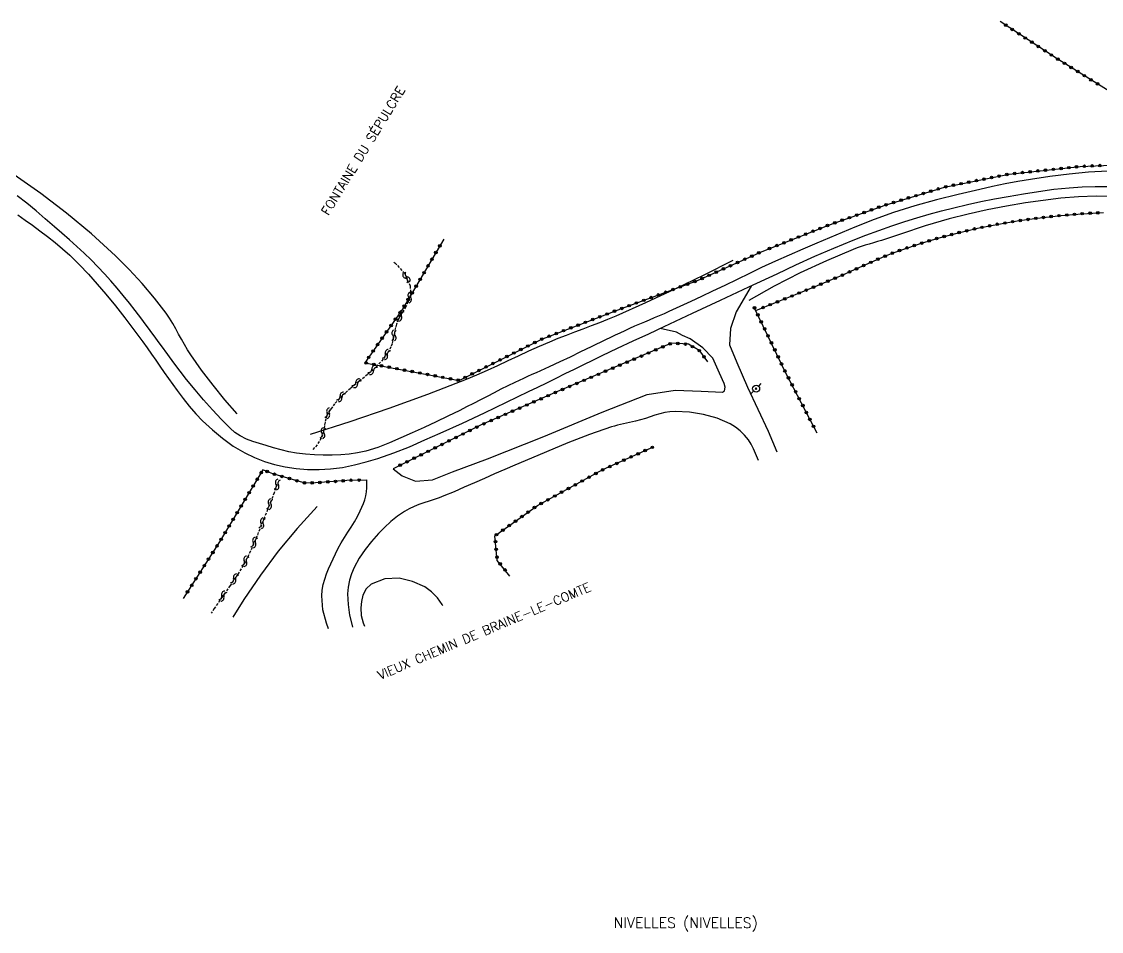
# Model space of a CAD drawing. Header units: millimetres. Extents: x 145000 to 146000, y 142999 to 144002.
# Drawn here: x 145352.7 to 145560.6, y 143245 to 143420.3 of the extents above; entities that cross this region are included whole.
import ezdxf
from ezdxf.enums import TextEntityAlignment as Align

# ---------------------------------------------------------------- set-up
doc = ezdxf.new("R2010")
doc.units = ezdxf.units.MM
doc.linetypes.add('DASHED', pattern=[0.75, 0.5, -0.25])
doc.layers.get('0').update_dxf_attribs({"linetype": 'CONTINUOUS'})
for name, color, linetype in [('W0017', 7, 'CONTINUOUS'), ('W0071', 7, 'CONTINUOUS'), ('W0214', 2, 'CONTINUOUS'), ('W0300', 7, 'CONTINUOUS'), ('W0322', 7, 'CONTINUOUS'), ('W0323', 7, 'CONTINUOUS'), ('W0473', 7, 'CONTINUOUS'), ('W0501', 5, 'DASHED'), ('W0515', 5, 'CONTINUOUS'), ('W0980', 7, 'CONTINUOUS'), ('W0986', 4, 'CONTINUOUS'), ('W0989', 7, 'CONTINUOUS')]:
    doc.layers.add(name, color=color, linetype=linetype)
doc.styles.get("Standard").update_dxf_attribs({"font": 'romans.shx', "width": 0.85})

# ---------------------------------------------------------------- blocks, each defined once
blk = doc.blocks.new('T473')
for p, q in [((-0.166667, 0.166667), (0.166667, -0.166667)), ((-0.166667, -0.166667), (0.166667, 0.166667)), ((0.500001, 0.500001), (1.000002, 1.000002)), ((-1.000002, -1.000002), (-0.500001, -0.500001))]:
    blk.add_line(p, q)
blk.add_ellipse((0, 0), major_axis=(0.471405, 0.471405), ratio=1, start_param=5.4977871438, end_param=11.780972451)
blk = doc.blocks.new('t323o')
at = {"color": 0, "linetype": 'Continuous'}
for radius in [0.25, 0.15]:
    blk.add_circle((0, 0), radius, dxfattribs=at)
blk = doc.blocks.new('t322o')
at = {"color": 0, "linetype": 'Continuous'}
for radius in [0.25, 0.15]:
    blk.add_circle((0, 0), radius, dxfattribs=at)
blk = doc.blocks.new('t500o')
at = {"color": 0, "linetype": 'Continuous'}
for centre, start, end in [((-0.5, 0.625), 216.8699, 323.1301), ((0.5, -0.125), 36.8699, 143.1301), ((0.5, -0.625), 36.8699, 143.1301), ((-0.5, 0.125), 216.8699, 323.1301)]:
    blk.add_arc(centre, 0.625, start, end, dxfattribs=at)

msp = doc.modelspace()

# ---------------------------------------------------------------- linework, layer by layer
at = {"layer": 'W0017'}
for points in [[(145493.19, 143369.26), (145490.25, 143364.34), (145489.16, 143361.14), (145488.99, 143358.01), (145490.43, 143354.56), (145492.47, 143349.82), (145496.47, 143341.34), (145498.13, 143337.36)], [(145487.98, 143350.52), (145487.05, 143352.51), (145485.78, 143355.39), (145483.89, 143357.44), (145481.43, 143359.12), (145479.97, 143359.78), (145478.82, 143360.4), (145475.63, 143361.15)], [(145424.24, 143334.13), (145425.95, 143332.76), (145428.56, 143331.75), (145431.79, 143331.98), (145435.63, 143333.55), (145442.4, 143336.01), (145453.23, 143340.35), (145464.48, 143345.04), (145473.11, 143348.42), (145478.51, 143349.25), (145483.56, 143349.07), (145487.63, 143348.86), (145488.04, 143349.13), (145488.17, 143349.84), (145487.98, 143350.55)], [(145494.59, 143335.72), (145494.38, 143336.16), (145493.99, 143337.05), (145493.6, 143337.96), (145493.17, 143338.85), (145492.62, 143339.68), (145491.88, 143340.58), (145491.05, 143341.41), (145490.14, 143342.14), (145489.13, 143342.75), (145486.61, 143343.84), (145483.97, 143344.59), (145481.26, 143345.03), (145478.52, 143345.15), (145477.53, 143345.09), (145476.55, 143344.93), (145475.59, 143344.71), (145474.64, 143344.43), (145473.71, 143344.12), (145472.79, 143343.82), (145471.86, 143343.53), (145470.92, 143343.27), (145470.33, 143343.14), (145469.75, 143343.01), (145469.17, 143342.88), (145468.58, 143342.76), (145468, 143342.63), (145467.42, 143342.49), (145466.84, 143342.34), (145466.27, 143342.17), (145462.04, 143340.72), (145457.87, 143339.09), (145453.75, 143337.37), (145449.63, 143335.65), (145447.67, 143334.83), (145445.72, 143333.98), (145443.77, 143333.13), (145441.83, 143332.26), (145439.88, 143331.4), (145437.93, 143330.54), (145435.98, 143329.7), (145434.02, 143328.88), (145433.07, 143328.51), (145432.1, 143328.17), (145431.14, 143327.86), (145430.17, 143327.54), (145429.2, 143327.21), (145428.25, 143326.83), (145427.31, 143326.4), (145426.41, 143325.91), (145425.04, 143324.99), (145423.76, 143323.95), (145422.56, 143322.82), (145421.42, 143321.63), (145420.09, 143320.13), (145418.83, 143318.56), (145417.68, 143316.89), (145416.72, 143315.1), (145416.22, 143313.88), (145415.84, 143312.63), (145415.58, 143311.33), (145415.47, 143310.02), (145415.54, 143307.95), (145415.84, 143305.9), (145416.33, 143303.9), (145416.42, 143303.62)], [(145411.77, 143303.29), (145411.37, 143304.36), (145410.7, 143306.95), (145410.49, 143309.64), (145410.57, 143310.72), (145410.76, 143311.79), (145411.05, 143312.83), (145411.41, 143313.86), (145411.81, 143314.84), (145412.23, 143315.81), (145412.68, 143316.77), (145413.11, 143317.73), (145413.63, 143318.81), (145414.22, 143319.85), (145414.84, 143320.87), (145415.48, 143321.87), (145416.13, 143322.87), (145416.76, 143323.89), (145417.36, 143324.92), (145417.9, 143325.99), (145418.22, 143326.69), (145418.53, 143327.41), (145418.79, 143328.15), (145418.98, 143328.91), (145419.11, 143329.67), (145419.18, 143330.44), (145419.19, 143331.21), (145419.14, 143331.98)]]:
    msp.add_lwpolyline(points, dxfattribs=at)
at = {"layer": 'W0071'}
for points in [[(145561.86, 143391.44), (145558.11, 143391.22), (145554.37, 143390.86), (145550.64, 143390.39), (145546.92, 143389.86), (145544.48, 143389.45), (145542.05, 143388.99), (145539.62, 143388.48), (145537.21, 143387.93), (145533.02, 143386.94), (145528.85, 143385.9), (145524.7, 143384.76), (145520.59, 143383.48), (145516.84, 143382.15), (145513.14, 143380.67), (145509.47, 143379.13), (145505.81, 143377.58), (145503.14, 143376.44), (145500.47, 143375.29), (145497.82, 143374.11), (145495.18, 143372.91)], [(145495.18, 143372.91), (145492.83, 143371.74), (145490.46, 143370.58), (145488.1, 143369.43), (145485.72, 143368.3), (145483.63, 143367.31), (145481.54, 143366.33), (145479.44, 143365.36), (145477.34, 143364.4), (145476.4, 143363.99), (145475.45, 143363.58), (145474.5, 143363.17), (145473.55, 143362.77), (145472.6, 143362.37), (145471.65, 143361.97), (145470.71, 143361.56), (145469.77, 143361.13), (145468.83, 143360.7), (145467.9, 143360.26), (145466.97, 143359.82), (145466.05, 143359.37), (145465.12, 143358.92), (145464.2, 143358.47), (145463.27, 143358.02), (145462.35, 143357.57), (145460.33, 143356.61), (145458.32, 143355.64), (145456.31, 143354.69), (145454.29, 143353.74), (145453.46, 143353.36), (145452.63, 143352.99), (145451.8, 143352.62), (145450.96, 143352.25), (145450.13, 143351.88), (145449.3, 143351.5), (145448.47, 143351.12), (145447.65, 143350.73), (145446.31, 143350.08), (145444.98, 143349.42), (145443.66, 143348.74), (145442.34, 143348.06), (145441.02, 143347.37), (145439.7, 143346.69), (145438.37, 143346.02), (145437.04, 143345.36), (145434.77, 143344.25), (145432.5, 143343.16), (145430.21, 143342.09), (145427.91, 143341.06), (145425.72, 143340.09), (145423.53, 143339.11), (145421.3, 143338.22), (145419, 143337.52), (145417.39, 143337.17), (145415.76, 143336.95), (145414.13, 143336.81), (145412.49, 143336.74), (145410.78, 143336.72), (145409.06, 143336.77), (145407.35, 143336.9), (145405.65, 143337.12), (145404.15, 143337.39), (145402.68, 143337.73), (145401.22, 143338.14), (145399.77, 143338.58), (145398.5, 143338.96), (145397.22, 143339.36), (145395.97, 143339.83), (145394.78, 143340.45), (145393.78, 143341.13), (145392.87, 143341.92), (145392.02, 143342.77), (145391.18, 143343.61), (145389.42, 143345.47), (145387.73, 143347.38), (145386.09, 143349.34), (145384.47, 143351.32), (145383.23, 143352.91), (145382.02, 143354.52), (145380.83, 143356.15), (145379.63, 143357.77), (145379, 143358.62), (145378.38, 143359.48), (145377.75, 143360.33), (145377.13, 143361.19), (145376.5, 143362.05), (145375.87, 143362.9), (145375.23, 143363.75), (145374.58, 143364.59), (145373.44, 143366.04), (145372.28, 143367.49), (145371.1, 143368.91), (145369.88, 143370.31), (145368.64, 143371.68), (145367.37, 143373.02), (145366.07, 143374.33), (145364.75, 143375.62), (145363.34, 143376.94), (145361.91, 143378.22), (145360.46, 143379.49), (145359.01, 143380.74), (145357.25, 143382.26), (145355.48, 143383.77), (145353.68, 143385.25), (145351.84, 143386.66)], [(145498.16, 143371.66), (145501.77, 143373.38), (145505.42, 143375.04), (145509.09, 143376.63), (145512.79, 143378.15), (145515.26, 143379.11), (145517.74, 143380.03), (145520.23, 143380.9), (145522.74, 143381.73), (145525.09, 143382.46), (145527.44, 143383.15), (145529.81, 143383.8), (145532.18, 143384.4), (145534.79, 143385.02), (145537.4, 143385.58), (145540.03, 143386.1), (145542.66, 143386.58), (145545.58, 143387.08), (145548.5, 143387.55), (145551.43, 143387.95), (145554.38, 143388.25), (145556.88, 143388.4), (145559.38, 143388.46), (145561.88, 143388.47)], [(145351.97, 143383.02), (145353.39, 143382.02), (145354.8, 143381.01), (145356.18, 143379.97), (145357.67, 143378.83), (145359.14, 143377.67), (145360.58, 143376.48), (145361.98, 143375.23), (145363.8, 143373.44), (145365.56, 143371.59), (145367.27, 143369.68), (145368.94, 143367.75), (145370.79, 143365.5), (145372.57, 143363.21), (145374.32, 143360.89), (145376.04, 143358.56), (145376.89, 143357.4), (145377.71, 143356.22), (145378.52, 143355.04), (145379.33, 143353.85), (145380.14, 143352.67), (145380.96, 143351.49), (145381.8, 143350.32), (145382.66, 143349.17), (145383.81, 143347.66), (145384.98, 143346.16), (145386.21, 143344.7), (145387.54, 143343.33), (145389.42, 143341.61), (145391.38, 143339.98), (145393.45, 143338.49), (145395.65, 143337.17), (145397.51, 143336.27), (145399.43, 143335.53), (145401.41, 143334.93), (145403.42, 143334.47), (145405.59, 143334.14), (145407.77, 143333.97), (145409.97, 143333.95), (145412.15, 143334.07), (145414.48, 143334.37), (145416.79, 143334.84), (145419.05, 143335.43), (145421.3, 143336.1), (145424.37, 143337.16), (145427.38, 143338.37), (145430.35, 143339.67), (145433.31, 143340.97), (145437.59, 143342.9), (145441.84, 143344.9), (145446.07, 143346.94), (145450.29, 143348.97), (145452.07, 143349.83), (145453.84, 143350.69), (145455.61, 143351.56), (145457.38, 143352.44), (145459.15, 143353.31), (145460.92, 143354.18), (145462.69, 143355.04), (145464.46, 143355.9), (145467.45, 143357.32), (145470.44, 143358.73), (145473.44, 143360.12), (145476.43, 143361.52), (145481.86, 143364.06), (145487.29, 143366.6), (145492.72, 143369.13), (145498.16, 143371.66)]]:
    msp.add_lwpolyline(points, dxfattribs=at)
at = {"layer": 'W0214'}
msp.add_lwpolyline([(145562.62, 143386.58), (145559.58, 143386.62), (145556.16, 143386.5), (145552.76, 143386.21), (145549.37, 143385.8), (145546, 143385.32), (145542.3, 143384.71), (145538.61, 143383.99), (145534.95, 143383.18), (145531.3, 143382.27), (145529.75, 143381.84), (145528.21, 143381.38), (145526.68, 143380.89), (145525.15, 143380.38), (145523.63, 143379.87), (145522.1, 143379.35), (145520.58, 143378.84), (145519.05, 143378.34), (145518.27, 143378.1), (145517.48, 143377.87), (145516.7, 143377.64), (145515.91, 143377.41), (145515.13, 143377.18), (145514.35, 143376.93), (145513.57, 143376.66), (145512.81, 143376.37), (145507.65, 143374.19), (145502.57, 143371.83), (145497.58, 143369.28), (145492.69, 143366.54)], dxfattribs=at)
at = {"layer": 'W0300'}
for points in [[(145394.23, 143344.7), (145391.84, 143347.42), (145389.55, 143350.23), (145387.36, 143353.11), (145385.26, 143356.06), (145384.62, 143357.03), (145384.03, 143358.03), (145383.47, 143359.05), (145382.92, 143360.07), (145382.36, 143361.1), (145381.79, 143362.11), (145381.18, 143363.1), (145380.52, 143364.06), (145378.28, 143366.99), (145375.91, 143369.82), (145373.42, 143372.53), (145370.8, 143375.13), (145366.18, 143379.35), (145361.36, 143383.37), (145356.38, 143387.17), (145351.25, 143390.76)], [(145489.61, 143374.24), (145484.06, 143371.42), (145478.45, 143368.69), (145472.8, 143366.07), (145467.11, 143363.54), (145465.53, 143362.87), (145463.94, 143362.24), (145462.34, 143361.62), (145460.74, 143361.02), (145459.13, 143360.42), (145457.53, 143359.81), (145455.94, 143359.18), (145454.35, 143358.53), (145452.33, 143357.66), (145450.32, 143356.75), (145448.32, 143355.83), (145446.33, 143354.89), (145444.33, 143353.96), (145442.33, 143353.04), (145440.31, 143352.16), (145438.27, 143351.32), (145430.85, 143348.44), (145423.38, 143345.71), (145415.86, 143343.13), (145408.28, 143340.71)], [(145409.62, 143326.83), (145405.76, 143322.61), (145402.11, 143318.21), (145398.67, 143313.64), (145395.46, 143308.9), (145393.37, 143305.5)]]:
    msp.add_lwpolyline(points, dxfattribs=at)
at = {"layer": 'W0322'}
for points in [[(145494.06, 143364.6), (145497.88, 143366.13), (145501.69, 143367.68), (145505.49, 143369.24), (145509.29, 143370.81), (145510.9, 143371.5), (145512.49, 143372.21), (145514.09, 143372.93), (145515.68, 143373.65), (145517.27, 143374.36), (145518.88, 143375.05), (145520.51, 143375.7), (145522.15, 143376.31), (145525.75, 143377.52), (145529.39, 143378.61), (145533.07, 143379.59), (145536.77, 143380.45), (145540.76, 143381.25), (145544.78, 143381.92), (145548.81, 143382.47), (145552.86, 143382.91), (145556.91, 143383.25), (145560.98, 143383.48)], [(145446.72, 143313.45), (145444.29, 143316.46), (145443.83, 143321.2), (145452.04, 143327.06), (145464.61, 143333.94), (145473.36, 143337.89), (145474.42, 143338.37)]]:
    msp.add_lwpolyline(points, dxfattribs=at)
at = {"layer": 'W0323'}
for points in [[(145495.3, 143375.99), (145508.24, 143381.13), (145518.95, 143384.92), (145530.4, 143388.39), (145542.84, 143390.89), (145556.5, 143392.35), (145569.95, 143392.94), (145583.3, 143392.93), (145568.92, 143402.63), (145551.9, 143413.2), (145541.12, 143420.26)], [(145433.98, 143378.35), (145426.05, 143364.88), (145418.8, 143354.55), (145436.93, 143351.14), (145445.55, 143355.45), (145452.86, 143359.11), (145468.41, 143365.07), (145482.8, 143370.36), (145495.3, 143375.99)], [(145505.85, 143340.95), (145499.87, 143352.55), (145493.76, 143365.2)], [(145484.8, 143354.68), (145483.26, 143356.81), (145481.09, 143358.1), (145477.85, 143358.33), (145472.53, 143356.03), (145455.87, 143348.98), (145441.18, 143342.56), (145424.25, 143334.13)], [(145416.17, 143331.9), (145409.26, 143331.41), (145407.3, 143331.36), (145401.06, 143333.14), (145399.17, 143333.91), (145390.81, 143320.02), (145383.83, 143309.14)], [(145416.17, 143331.9), (145419.14, 143331.98)]]:
    msp.add_lwpolyline(points, dxfattribs=at)
at = {"layer": 'W0501'}
for points in [[(145424.36, 143373.93), (145424.57, 143373.79), (145426.39, 143371.83), (145427.49, 143369.36), (145427.59, 143368.29), (145427.44, 143367.23), (145427.11, 143366.24), (145426.66, 143365.32), (145426.18, 143364.5), (145425.67, 143363.69), (145425.21, 143362.84), (145424.86, 143361.95), (145424.69, 143361.33), (145424.56, 143360.71), (145424.44, 143360.08), (145424.33, 143359.45), (145424.2, 143358.82), (145424.03, 143358.19), (145423.81, 143357.57), (145423.52, 143356.98), (145422.31, 143355.22), (145420.86, 143353.65), (145419.27, 143352.24), (145417.64, 143350.92), (145416, 143349.6), (145414.41, 143348.19), (145412.95, 143346.63), (145411.73, 143344.87), (145411.46, 143344.29), (145411.26, 143343.69), (145411.12, 143343.07), (145411.01, 143342.44), (145410.9, 143341.83), (145410.78, 143341.21), (145410.6, 143340.6), (145410.36, 143340.01), (145410, 143339.36), (145409.57, 143338.75), (145409.1, 143338.19), (145408.57, 143337.67)], [(145401.91, 143331.1), (145401.31, 143329.48), (145400.7, 143327.86), (145400.07, 143326.25), (145399.42, 143324.65), (145398.55, 143322.5), (145397.68, 143320.35), (145396.75, 143318.23), (145395.71, 143316.15), (145394.34, 143313.83), (145392.84, 143311.6), (145391.3, 143309.39), (145389.78, 143307.18), (145389.18, 143306.28)]]:
    msp.add_lwpolyline(points, dxfattribs=at)
at = {"layer": 'W0515'}
msp.add_lwpolyline([(145433.82, 143307.73), (145433.68, 143307.98), (145432.76, 143309.27), (145431.64, 143310.42), (145430.33, 143311.34), (145427.96, 143312.41), (145425.36, 143313.01), (145422.62, 143312.9), (145420.02, 143311.88), (145419.02, 143310.97), (145418.41, 143309.79), (145418.12, 143308.55), (145417.99, 143307.35), (145418.07, 143305.85), (145418.47, 143304.41), (145418.73, 143303.78)], dxfattribs=at)

# ---------------------------------------------------------------- block references
at = {"layer": 'W0322'}
for p, rotation in [((145546.48, 143382.15), 7.769232682374944), ((145547.96, 143382.35), 7.769232682374944), ((145549.45, 143382.54), 6.255728823915713), ((145550.94, 143382.7), 6.255728823915713), ((145552.44, 143382.87), 6.255728823915713), ((145553.93, 143383), 4.775637834322416), ((145555.42, 143383.13), 4.775637834322416), ((145556.92, 143383.25), 3.226475794782109), ((145558.42, 143383.34), 3.226475794782109), ((145559.91, 143383.42), 3.226475794782109), ((145536.15, 143380.31), 13.13943590110414), ((145537.61, 143380.62), 11.30190646364353), ((145539.08, 143380.92), 11.30190646364353), ((145540.55, 143381.21), 11.30190646364353), ((145542.03, 143381.46), 9.451320174778198), ((145543.51, 143381.71), 9.451320174778198), ((145544.99, 143381.95), 7.769232682374944), ((145527.44, 143378.02), 16.714099956615), ((145528.88, 143378.46), 16.714099956615), ((145530.32, 143378.86), 14.90892160675831), ((145531.77, 143379.24), 14.90892160675831), ((145533.22, 143379.63), 13.13943590110414), ((145534.68, 143379.97), 13.13943590110414), ((145521.74, 143376.16), 20.34899752854209), ((145523.16, 143376.65), 18.55496686890943), ((145524.58, 143377.12), 18.55496686890943), ((145526.01, 143377.59), 16.714099956615), ((145516.19, 143373.88), 23.95977907900291), ((145517.57, 143374.48), 23.1302855984711), ((145518.95, 143375.07), 21.92659209294272), ((145520.34, 143375.63), 21.92659209294272), ((145512.09, 143372.03), 23.9151802266221), ((145513.46, 143372.64), 24.32440228031501), ((145514.82, 143373.26), 24.3579960867625), ((145506.57, 143369.68), 22.54130977657449), ((145507.95, 143370.26), 22.54130977657449), ((145509.34, 143370.83), 23.13043239871299), ((145510.72, 143371.42), 23.13043239871299), ((145502.41, 143367.97), 22.30336200801363), ((145503.79, 143368.54), 22.30336200801363), ((145505.18, 143369.11), 22.30336200801363), ((145496.84, 143365.72), 21.82746963059534), ((145498.24, 143366.28), 22.06541529298556), ((145499.63, 143366.84), 22.06541529298556), ((145501.02, 143367.4), 22.06541529298556), ((145495.45, 143365.16), 21.82746963059534), ((145470.03, 143336.39), 24.32930209446398), ((145471.4, 143337), 24.32930209446398), ((145472.77, 143337.62), 24.32930209446398), ((145474.14, 143338.24), 24.35065908106579), ((145465.93, 143334.53), 24.32930209446398), ((145467.3, 143335.15), 24.32930209446398), ((145468.67, 143335.77), 24.32930209446398), ((145461.94, 143332.47), 28.68098517163895), ((145463.25, 143333.19), 28.68098517163895), ((145464.57, 143333.91), 28.68098517163895), ((145457.99, 143330.31), 28.68098517163895), ((145459.31, 143331.03), 28.68098517163895), ((145460.62, 143331.75), 28.68098517163895), ((145454.04, 143328.15), 28.68098517163895), ((145455.36, 143328.87), 28.68098517163895), ((145456.67, 143329.59), 28.68098517163895), ((145451.46, 143326.64), 35.48224049962793), ((145452.73, 143327.43), 28.68098517163895), ((145447.79, 143324.03), 35.48224049962793), ((145449.01, 143324.9), 35.48224049962793), ((145450.23, 143325.77), 35.48224049962793), ((145445.35, 143322.29), 35.48224049962793), ((145446.57, 143323.16), 35.48224049962793), ((145443.94, 143320.08), 95.54648064886979), ((145444.13, 143321.42), 35.48224049962793), ((145444.08, 143318.58), 95.54648064886979), ((145444.23, 143317.09), 95.54648064886979), ((145444.83, 143315.79), 128.984898350436), ((145445.78, 143314.62), 128.984898350436)]:
    msp.add_blockref('t322o', p, dxfattribs=dict(at, rotation=rotation))
at = {"layer": 'W0323'}
for p, rotation in [((145542.18, 143419.57), 146.7934296848632), ((145543.43, 143418.75), 146.7934296848632), ((145544.69, 143417.92), 146.7934296848632), ((145545.94, 143417.1), 146.7934296848632), ((145547.2, 143416.28), 146.7934296848632), ((145548.45, 143415.46), 146.7934296848632), ((145549.71, 143414.64), 146.7934296848632), ((145550.96, 143413.82), 146.7934296848632), ((145552.22, 143413), 148.1553678756106), ((145553.5, 143412.21), 148.1553678756106), ((145554.77, 143411.42), 148.1553678756106), ((145556.04, 143410.63), 148.1553678756106), ((145557.32, 143409.84), 148.1553678756106), ((145558.59, 143409.05), 148.1553678756106), ((145559.87, 143408.25), 148.1553678756106), ((145540.94, 143390.5), 11.35334037266448), ((145542.41, 143390.8), 11.35334037266448), ((145543.9, 143391), 6.102466579601144), ((145545.39, 143391.16), 6.102466579601144), ((145546.88, 143391.32), 6.102466579601144), ((145548.37, 143391.48), 6.102466579601144), ((145549.86, 143391.64), 6.102466579601144), ((145551.35, 143391.8), 6.102466579601144), ((145552.84, 143391.95), 6.102466579601144), ((145554.34, 143392.11), 6.102466579601144), ((145555.83, 143392.27), 6.102466579601144), ((145557.32, 143392.38), 2.532054460002113), ((145558.82, 143392.45), 2.532054460002113), ((145560.32, 143392.51), 2.532054460002113), ((145530.65, 143388.44), 11.35334037266448), ((145532.12, 143388.73), 11.35334037266448), ((145533.59, 143389.03), 11.35334037266448), ((145535.06, 143389.32), 11.35334037266448), ((145536.53, 143389.62), 11.35334037266448), ((145538, 143389.91), 11.35334037266448), ((145539.47, 143390.21), 11.35334037266448), ((145523.46, 143386.29), 16.83409535729947), ((145524.9, 143386.72), 16.83409535729947), ((145526.33, 143387.16), 16.83409535729947), ((145527.77, 143387.59), 16.83409535729947), ((145529.2, 143388.02), 16.83409535729947), ((145517.74, 143384.49), 19.51274516924754), ((145519.15, 143384.98), 16.83409535729947), ((145520.59, 143385.42), 16.83409535729947), ((145522.03, 143385.85), 16.83409535729947), ((145512.08, 143382.49), 19.51274516924754), ((145513.5, 143382.99), 19.51274516924754), ((145514.91, 143383.49), 19.51274516924754), ((145516.32, 143383.99), 19.51274516924754), ((145506.45, 143380.42), 21.65317706400664), ((145507.85, 143380.97), 21.65317706400664), ((145509.25, 143381.49), 19.51274516924754), ((145510.67, 143381.99), 19.51274516924754), ((145500.87, 143378.2), 21.65317706400664), ((145502.27, 143378.76), 21.65317706400664), ((145503.66, 143379.31), 21.65317706400664), ((145505.06, 143379.86), 21.65317706400664), ((145433.22, 143377.06), 239.5252091512763), ((145496.69, 143376.54), 21.65317706400664), ((145498.09, 143377.1), 21.65317706400664), ((145499.48, 143377.65), 21.65317706400664), ((145431.7, 143374.47), 239.5252091512763), ((145432.46, 143375.77), 239.5252091512763), ((145490.55, 143373.85), 24.26853784280744), ((145491.92, 143374.47), 24.26853784280744), ((145493.29, 143375.08), 24.26853784280744), ((145494.65, 143375.7), 24.26853784280744), ((145430.18, 143371.89), 239.5252091512763), ((145430.94, 143373.18), 239.5252091512763), ((145486.45, 143372), 24.26853784280744), ((145487.82, 143372.62), 24.26853784280744), ((145489.18, 143373.23), 24.26853784280744), ((145429.42, 143370.6), 239.5252091512763), ((145480.93, 143369.67), 20.18131684639517), ((145482.33, 143370.18), 20.18131684639517), ((145483.71, 143370.77), 24.26853784280744), ((145485.08, 143371.38), 24.26853784280744), ((145427.89, 143368.01), 239.5252091512763), ((145428.65, 143369.3), 239.5252091512763), ((145475.29, 143367.6), 20.18131684639517), ((145476.7, 143368.11), 20.18131684639517), ((145478.11, 143368.63), 20.18131684639517), ((145479.52, 143369.15), 20.18131684639517), ((145426.37, 143365.42), 239.5252091512763), ((145427.13, 143366.72), 239.5252091512763), ((145469.66, 143365.53), 20.18131684639517), ((145471.07, 143366.04), 20.18131684639517), ((145472.48, 143366.56), 20.18131684639517), ((145473.89, 143367.08), 20.18131684639517), ((145425.55, 143364.17), 234.9265615925399), ((145464.05, 143363.4), 20.96069813827521), ((145465.45, 143363.93), 20.96069813827521), ((145466.85, 143364.47), 20.96069813827521), ((145468.25, 143365.01), 20.96069813827521), ((145493.8, 143365.11), 115.8042902558464), ((145494.45, 143363.76), 115.8042902558464), ((145423.83, 143361.71), 234.9265615925399), ((145424.69, 143362.94), 234.9265615925399), ((145459.85, 143361.79), 20.96069813827521), ((145461.25, 143362.32), 20.96069813827521), ((145462.65, 143362.86), 20.96069813827521), ((145495.1, 143362.41), 115.8042902558464), ((145422.1, 143359.26), 234.9265615925399), ((145422.97, 143360.49), 234.9265615925399), ((145454.25, 143359.64), 20.96069813827521), ((145455.65, 143360.18), 20.96069813827521), ((145457.05, 143360.71), 20.96069813827521), ((145458.45, 143361.25), 20.96069813827521), ((145495.76, 143361.06), 115.8042902558464), ((145496.41, 143359.71), 115.8042902558464), ((145421.24, 143358.03), 234.9265615925399), ((145450.16, 143357.76), 26.56505117698672), ((145451.51, 143358.43), 26.56505117698672), ((145452.85, 143359.1), 26.56505117698672), ((145476.17, 143357.6), 203.3167688165941), ((145477.55, 143358.19), 203.3167688165941), ((145479.02, 143358.25), 176.0275040591711), ((145480.51, 143358.14), 176.0275040591711), ((145481.88, 143357.63), 149.1767505470993), ((145497.06, 143358.36), 115.8042902558464), ((145419.52, 143355.58), 234.9265615925399), ((145420.38, 143356.8), 234.9265615925399), ((145444.8, 143355.08), 26.58898313907313), ((145446.14, 143355.75), 26.56505117698672), ((145447.48, 143356.42), 26.56505117698672), ((145448.82, 143357.09), 26.56505117698672), ((145470.66, 143355.24), 202.9382703570554), ((145472.04, 143355.82), 202.9382703570554), ((145473.42, 143356.41), 203.3167688165941), ((145474.79, 143357.01), 203.3167688165941), ((145483.17, 143356.86), 149.1767505470993), ((145484.08, 143355.68), 126.0417926575871), ((145497.71, 143357.01), 115.8042902558464), ((145498.37, 143355.66), 115.8042902558464), ((145419.04, 143354.5), 349.3490587003096), ((145420.52, 143354.23), 349.3490587003096), ((145421.99, 143353.95), 349.3490587003096), ((145423.46, 143353.67), 349.3490587003096), ((145424.94, 143353.4), 349.3490587003096), ((145426.41, 143353.12), 349.3490587003096), ((145440.77, 143353.06), 26.58898313907313), ((145442.11, 143353.73), 26.58898313907313), ((145443.46, 143354.41), 26.58898313907313), ((145466.51, 143353.48), 202.9382703570554), ((145467.89, 143354.07), 202.9382703570554), ((145469.27, 143354.65), 202.9382703570554), ((145499.02, 143354.31), 115.8042902558464), ((145499.67, 143352.96), 115.8042902558464), ((145427.89, 143352.84), 349.3490587003096), ((145429.36, 143352.56), 349.3490587003096), ((145430.83, 143352.29), 349.3490587003096), ((145432.31, 143352.01), 349.3490587003096), ((145433.78, 143351.73), 349.3490587003096), ((145435.26, 143351.45), 349.3490587003096), ((145436.73, 143351.18), 349.3490587003096), ((145438.09, 143351.72), 26.58898313907313), ((145439.43, 143352.39), 26.58898313907313), ((145460.99, 143351.15), 202.9382703570554), ((145462.37, 143351.73), 202.9382703570554), ((145463.75, 143352.31), 202.9382703570554), ((145465.13, 143352.9), 202.9382703570554), ((145500.35, 143351.62), 117.2720030966014), ((145455.46, 143348.8), 203.6203756192939), ((145456.84, 143349.39), 202.9382703570554), ((145458.22, 143349.98), 202.9382703570554), ((145459.6, 143350.56), 202.9382703570554), ((145501.04, 143350.29), 117.2720030966014), ((145501.73, 143348.95), 117.2720030966014), ((145451.34, 143347), 203.6203756192939), ((145452.71, 143347.6), 203.6203756192939), ((145454.09, 143348.2), 203.6203756192939), ((145502.41, 143347.62), 117.2720030966014), ((145447.22, 143345.2), 203.6203756192939), ((145448.59, 143345.8), 203.6203756192939), ((145449.96, 143346.4), 203.6203756192939), ((145503.1, 143346.29), 117.2720030966014), ((145503.79, 143344.95), 117.2720030966014), ((145441.72, 143342.79), 203.6203756192939), ((145443.09, 143343.39), 203.6203756192939), ((145444.47, 143343.99), 203.6203756192939), ((145445.84, 143344.6), 203.6203756192939), ((145504.47, 143343.62), 117.2720030966014), ((145437.68, 143340.81), 206.452603053452), ((145439.02, 143341.48), 206.452603053452), ((145440.36, 143342.15), 206.452603053452), ((145505.16, 143342.29), 117.2720030966014), ((145433.65, 143338.81), 206.452603053452), ((145434.99, 143339.48), 206.452603053452), ((145436.33, 143340.15), 206.452603053452), ((145429.62, 143336.8), 206.452603053452), ((145430.96, 143337.47), 206.452603053452), ((145432.31, 143338.14), 206.452603053452), ((145425.59, 143334.8), 206.452603053452), ((145426.93, 143335.47), 206.452603053452), ((145428.28, 143336.14), 206.452603053452), ((145398.84, 143333.37), 238.9732291633815), ((145399.97, 143333.58), 157.8394229836392), ((145401.37, 143333.05), 164.042489289895), ((145402.81, 143332.64), 164.042489289895), ((145404.25, 143332.23), 164.042489289895), ((145397.29, 143330.8), 238.9732291633815), ((145398.07, 143332.09), 238.9732291633815), ((145405.7, 143331.81), 164.042489289895), ((145407.14, 143331.4), 164.042489289895), ((145408.63, 143331.39), 181.5529067546814), ((145410.13, 143331.47), 184.0820801855306), ((145411.63, 143331.58), 184.0820801855306), ((145413.12, 143331.68), 184.0820801855306), ((145414.62, 143331.79), 184.0820801855306), ((145416.11, 143331.9), 184.0820801855306), ((145417.67, 143331.94), 1.559600626120753), ((145395.75, 143328.23), 238.9732291633815), ((145396.52, 143329.51), 238.9732291633815), ((145394.97, 143326.94), 238.9732291633815), ((145393.43, 143324.37), 238.9732291633815), ((145394.2, 143325.66), 238.9732291633815), ((145391.88, 143321.8), 238.9732291633815), ((145392.65, 143323.09), 238.9732291633815), ((145391.11, 143320.52), 238.9732291633815), ((145389.5, 143317.98), 237.3235672403439), ((145390.31, 143319.25), 237.3235672403439), ((145388.69, 143316.72), 237.3235672403439), ((145387.07, 143314.19), 237.3235672403439), ((145387.88, 143315.46), 237.3235672403439), ((145385.45, 143311.67), 237.3235672403439), ((145386.26, 143312.93), 237.3235672403439), ((145384.64, 143310.41), 237.3235672403439)]:
    msp.add_blockref('t323o', p, dxfattribs=dict(at, rotation=rotation))
at = {"layer": 'W0473'}
msp.add_blockref('T473', (145494.12, 143349.54), dxfattribs=at)
at = {"layer": 'W0501'}
for p, rotation in [((145426.78, 143370.96), 293.8339989916617), ((145427.41, 143367.13), 251.3996806361762), ((145425.61, 143363.57), 241.2985984501919), ((145424.39, 143359.79), 259.8952881045885), ((145422.93, 143356.12), 235.5949238330095), ((145420.29, 143353.14), 221.633055928442), ((145417.22, 143350.58), 218.8948866805401), ((145414.19, 143347.96), 226.9565067546138), ((145411.72, 143344.83), 244.2743815898892), ((145410.71, 143340.98), 254.1336955345722), ((145401.9, 143331.07), 249.8832103464759), ((145400.49, 143327.32), 248.6079648817777), ((145399, 143323.61), 247.94494726113), ((145397.49, 143319.91), 246.355449439624), ((145395.78, 143316.29), 243.3063913028219), ((145393.7, 143312.88), 236.2277204898923), ((145391.43, 143309.58), 234.9497064019865)]:
    msp.add_blockref('t500o', p, dxfattribs=dict(at, rotation=rotation))

# ---------------------------------------------------------------- texts
at = {"layer": 'W0980'}
msp.add_text('NIVELLES (NIVELLES)', height=2, dxfattribs=at).set_placement((145480.57, 143246.51), align=Align.MIDDLE)
at = {"layer": 'W0986'}
msp.add_text('FONTAINE DU SÉPULCRE   ', height=1.75, rotation=58.5693, dxfattribs=at).set_placement((145419.38, 143396.92), align=Align.MIDDLE_CENTER)
at = {"layer": 'W0989'}
msp.add_text('VIEUX CHEMIN DE BRAINE-LE-COMTE   ', height=1.75, rotation=22.9092, dxfattribs=at).set_placement((145421.73, 143293.44))

doc.saveas('drawing.dxf')
